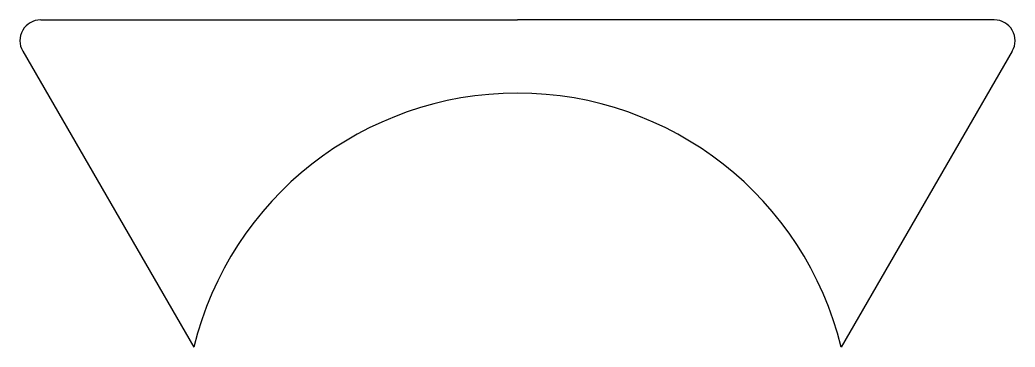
# Model space of a CAD drawing. Header units: millimetres. Extents: x -21.8 to 26, y -2.4 to 13.3.
import ezdxf

# ---------------------------------------------------------------- set-up
doc = ezdxf.new("R2010")
doc.units = ezdxf.units.MM

msp = doc.modelspace()

# ---------------------------------------------------------------- linework, layer by layer
for p, q in [((-20.798, 13.342), (2.094, 13.342)), ((24.986, 13.342), (2.094, 13.342)), ((-21.665, 11.842), (-13.45, -2.387)), ((25.852, 11.842), (17.638, -2.387))]:
    msp.add_line(p, q)
for centre, radius, start, end in [((-20.798, 12.342), 1, 90, 210), ((24.986, 12.342), 1, 330, 90), ((2.094, -6.181), 16, 13.7183, 166.2817)]:
    msp.add_arc(centre, radius, start, end)

doc.saveas('drawing.dxf')
